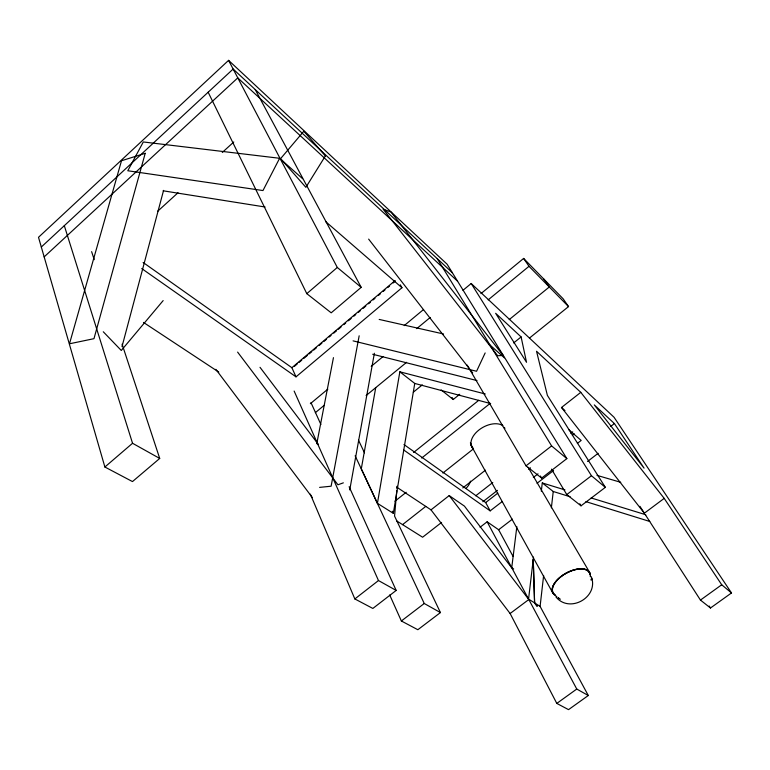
<?xml version="1.0" encoding="UTF-8"?>
<svg xmlns="http://www.w3.org/2000/svg" width="770" height="770" viewBox="0 0 770 770"><rect width="100%" height="100%" fill="white"/><g stroke="black" fill="none" stroke-linecap="round" stroke-linejoin="round"><path stroke-width="1.16" d="M396.771 490.788L394.558 516.083L440.43 612.574L417.841 629.725L401.363 620.986L389.707 594.969M396.964 488.507L397.166 486.226M396.598 487.073L431.007 509.865L510.115 613.507L556.797 703.414L568.539 709.642L588.29 695.512L540.097 606.394L543.63 575.479M551.368 507.844L553.235 491.491L542.282 482.944L541.31 491.202M534.611 602.9L533.244 559.415L534.592 602.91L537.229 606.327L534.611 602.9L528.557 599.079L533.523 557.066M513.657 568.963L511.732 567.702L516.853 526.661M393.326 513.359L414.741 383.441L399.851 371.814L377.425 503.33L393.326 513.359L392.305 511.213M375.712 387.733L361.294 468.853L377.425 503.33M349.744 489.922L374.374 353.257M359.167 335.787L331.129 486.207L319.608 487.381M316.768 443.741L333.449 357.655M121.997 346.654L163.577 190.383M485.158 352.939L476.572 371.265L353.083 340.869M279.616 158.283L262.974 190.556L127.791 170.757L143.307 141.959L279.616 158.283L302.6 178.688M163.163 300.589L121.294 350.475L103.276 331.774M467.188 365.105L526.025 465.821L541.647 478.083L566.855 458.622L447.101 264.197L228.584 60.358L38.5 237.304L104.884 467.015L132.478 481.577L159.717 458.439L122.093 344.19M41.311 247.016L233.146 69.04L452.308 272.647M44.16 256.891L237.776 77.876L457.582 281.214M157.667 211.269L178.024 192.741M222.28 152.46L233.782 141.988M104.884 467.015L132.546 443.27L64.314 225.677M255.226 89.561L361.188 287.354L331.196 312.822L306.797 293.659L337.298 267.459L228.584 60.358M400.304 284.823L401.959 287.739L296.007 376.848L291.878 367.704L395.164 280.53M294.458 366.308L297.201 363.998M299.03 362.449L301.773 360.139M303.601 358.589L307.259 355.509M309.088 353.959L311.831 351.649M313.659 350.1L316.412 347.79M319.155 345.47L321.899 343.15M323.727 341.611L326.47 339.291M329.214 336.981L331.042 335.431M333.785 333.121L336.529 330.802M338.357 329.262L341.1 326.942M343.853 324.632L345.682 323.082M348.425 320.772L351.168 318.453M353.911 316.133L355.74 314.593M358.483 312.274L360.312 310.733M363.055 308.414L365.798 306.104M368.551 303.784L370.38 302.244M373.123 299.925L374.952 298.385M378.609 295.295L380.438 293.755M383.181 291.435L385.01 289.895M387.753 287.576L389.582 286.036M393.239 282.946L395.077 281.397M310.358 403.692L327.837 389.148M404.212 325.604L423.539 309.53M315.344 412.672L324.266 405.28M371.227 366.356L383.123 356.491M416.734 328.636L430.218 317.461M462.953 290.329L471.182 283.504L614.037 417.253L731.5 592.948L710.489 608.002L700.45 600.08L645.241 514.572L591.168 497.959M480.952 293.62L523.619 258.431L563.159 298.818L568.529 306.595L529.471 338.059M366.116 395.549L406.608 362.304M488.19 299.857L529 266.314L523.619 258.431M413.346 392.18L422.316 384.875M509.22 319.598L549.289 286.989L543.918 279.154M513.667 342.948L521.107 336.933L495.639 313.294L526.526 362.295L521.107 336.933M441.143 389.909L453.212 399.505L459.728 394.259M413.596 452.49L478.796 400.275M421.7 458.034L490.182 403.374M394.962 501.203L406.204 492.29M442.894 473.03L473.386 448.92A19.144 11.752 -29.5 0 1 470.971 443.915L470.383 442.865M402.575 524.62L425.752 506.4M431.007 509.865L449.189 495.591L464.425 506.111L511.973 568.144L528.557 599.079M664.202 498.373L644.355 513.205L561.503 407.484L580.782 392.353L664.202 498.373L721.721 584.767L731.5 592.948M462.78 487.949L485.447 470.181M441.585 522.426L422.615 537.219L396.656 520.905M475.725 495.803L492.79 482.501M354.845 598.944L378.484 580.551L396.175 590.426L372.844 608.444L354.845 598.944L310.339 494.147M526.025 465.821L551.599 445.926L566.855 458.622M482.857 501.732L497.478 490.365M570.897 433.308L572.716 431.893M403.971 444.56L485.668 502.56L497.834 493.108M528.615 469.209L530.415 467.804M572.38 435.223L574.218 433.799M403.528 449.844L490.172 510.866L502.03 501.694M533.36 477.448L537.999 473.858M577.394 443.376L581.177 440.45L568.876 429.747M480.076 527.248L487.131 521.8L498.642 529.741L513.041 556.373M537.027 483.291L553.553 470.537M610.668 426.455L614.402 423.567L644.076 468.141L594.286 404.895L614.402 423.567M498.642 529.741L512.425 519.153M587.529 461.471L598.146 453.309M401.363 620.986L424.251 603.497L440.43 612.574M566.778 494.581L591.447 475.725L605.336 487.352L581.023 505.823L566.778 494.581L551.493 469.132M510.115 613.507L528.817 599.532L449.189 495.591M556.797 703.414L576.769 689.044L588.29 695.512M700.45 600.08L721.721 584.767M343.353 482.848L337.924 484.773L237.612 352.102M163.182 190.806L265.092 207.005M379.186 319.425L443.558 333.988M372.699 354.258L476.996 380.572M399.851 371.814L485.273 394.009M414.741 383.441L490.654 403.567M596.991 475.369L620.745 482.309M542.282 482.944L564.959 489.913M553.235 491.491L570.137 496.737M585.912 501.636L649.764 521.463M132.546 443.27L159.717 458.439M534.592 602.91L540.097 606.394M559.039 598.386L558.096 597.78L560.368 599.253M143.509 322.438L218.776 372.093M141.709 268.566L296.007 376.848M143.124 262.464L291.878 367.704M337.298 267.459L361.188 287.354M645.241 514.572L645.809 515.053M325.604 221.558L401.959 287.739M561.503 407.484L564.968 410.564M489.2 344.315L504.408 357.819M556.065 596.038L556.854 596.769M580.782 392.353L536.536 351.264L547.383 395.395L605.336 487.352M555.911 596.885C569.569 613.931 599.204 597.039 591.283 576.653M529 266.314L568.529 306.595M368.637 239.114L472.664 372.882M260.01 367.319L318.462 444.521M215.841 369.331L312.428 497.661M709.199 606.019L710.489 608.002M639.909 506.304L644.355 513.205M471.182 283.504L591.447 475.725M437.254 258.662L551.599 445.926M579.791 503.782L581.023 505.823M540.434 476.024L541.647 478.083M528.182 467.39L589.753 572.62M502.213 424.607L502.82 425.646A19.125 11.742 -29.5 0 0 482.626 427.504A19.125 11.742 -29.5 0 0 470.98 443.915M452.077 397.474L453.212 399.505M471.356 445.262L473.386 448.92M470.778 444.8L552.86 593.054M485.668 502.56L490.172 510.866M487.131 521.8L511.732 567.702M576.769 689.044L528.817 599.532M208.16 92.217L306.797 293.659M358.464 440.142L364.508 452.847M355.134 455.773L424.251 603.497M310.993 402.662L320.897 424.501M349.128 486.717L396.175 590.426M294.14 391.054L378.484 580.551M91.62 251.655L94.248 259.654M591.707 578.376L591.957 579.377M591.062 579.223L591.129 580.185M555.276 595.374A21.088 10.886 -29.1 0 1 566.662 572.822A21.088 10.886 -29.1 0 1 590.301 576.778M555.478 595.239A20.867 10.77 -29.1 0 1 565.093 573.804A20.867 10.77 -29.1 0 1 590.157 574.747M554.698 594.536A20.694 10.674 -29.1 0 1 565.863 573.467A20.694 10.674 -29.1 0 1 589.984 574.661M504.369 427.408A19.125 11.752 -29.5 0 1 504.899 428.389M470.508 481.163A17.989 10.799 -27.8 0 1 465.889 488.507M145.212 153.317L93.978 338.675L69.483 343.786L121.496 160.747L145.212 153.317M325.373 155.973L305.882 187.322L280.598 158.639L303.842 131.227L325.373 155.973M503.147 355.422L497.699 355.75L383.133 209.161L391.016 212.039L503.147 355.422"/></g></svg>
